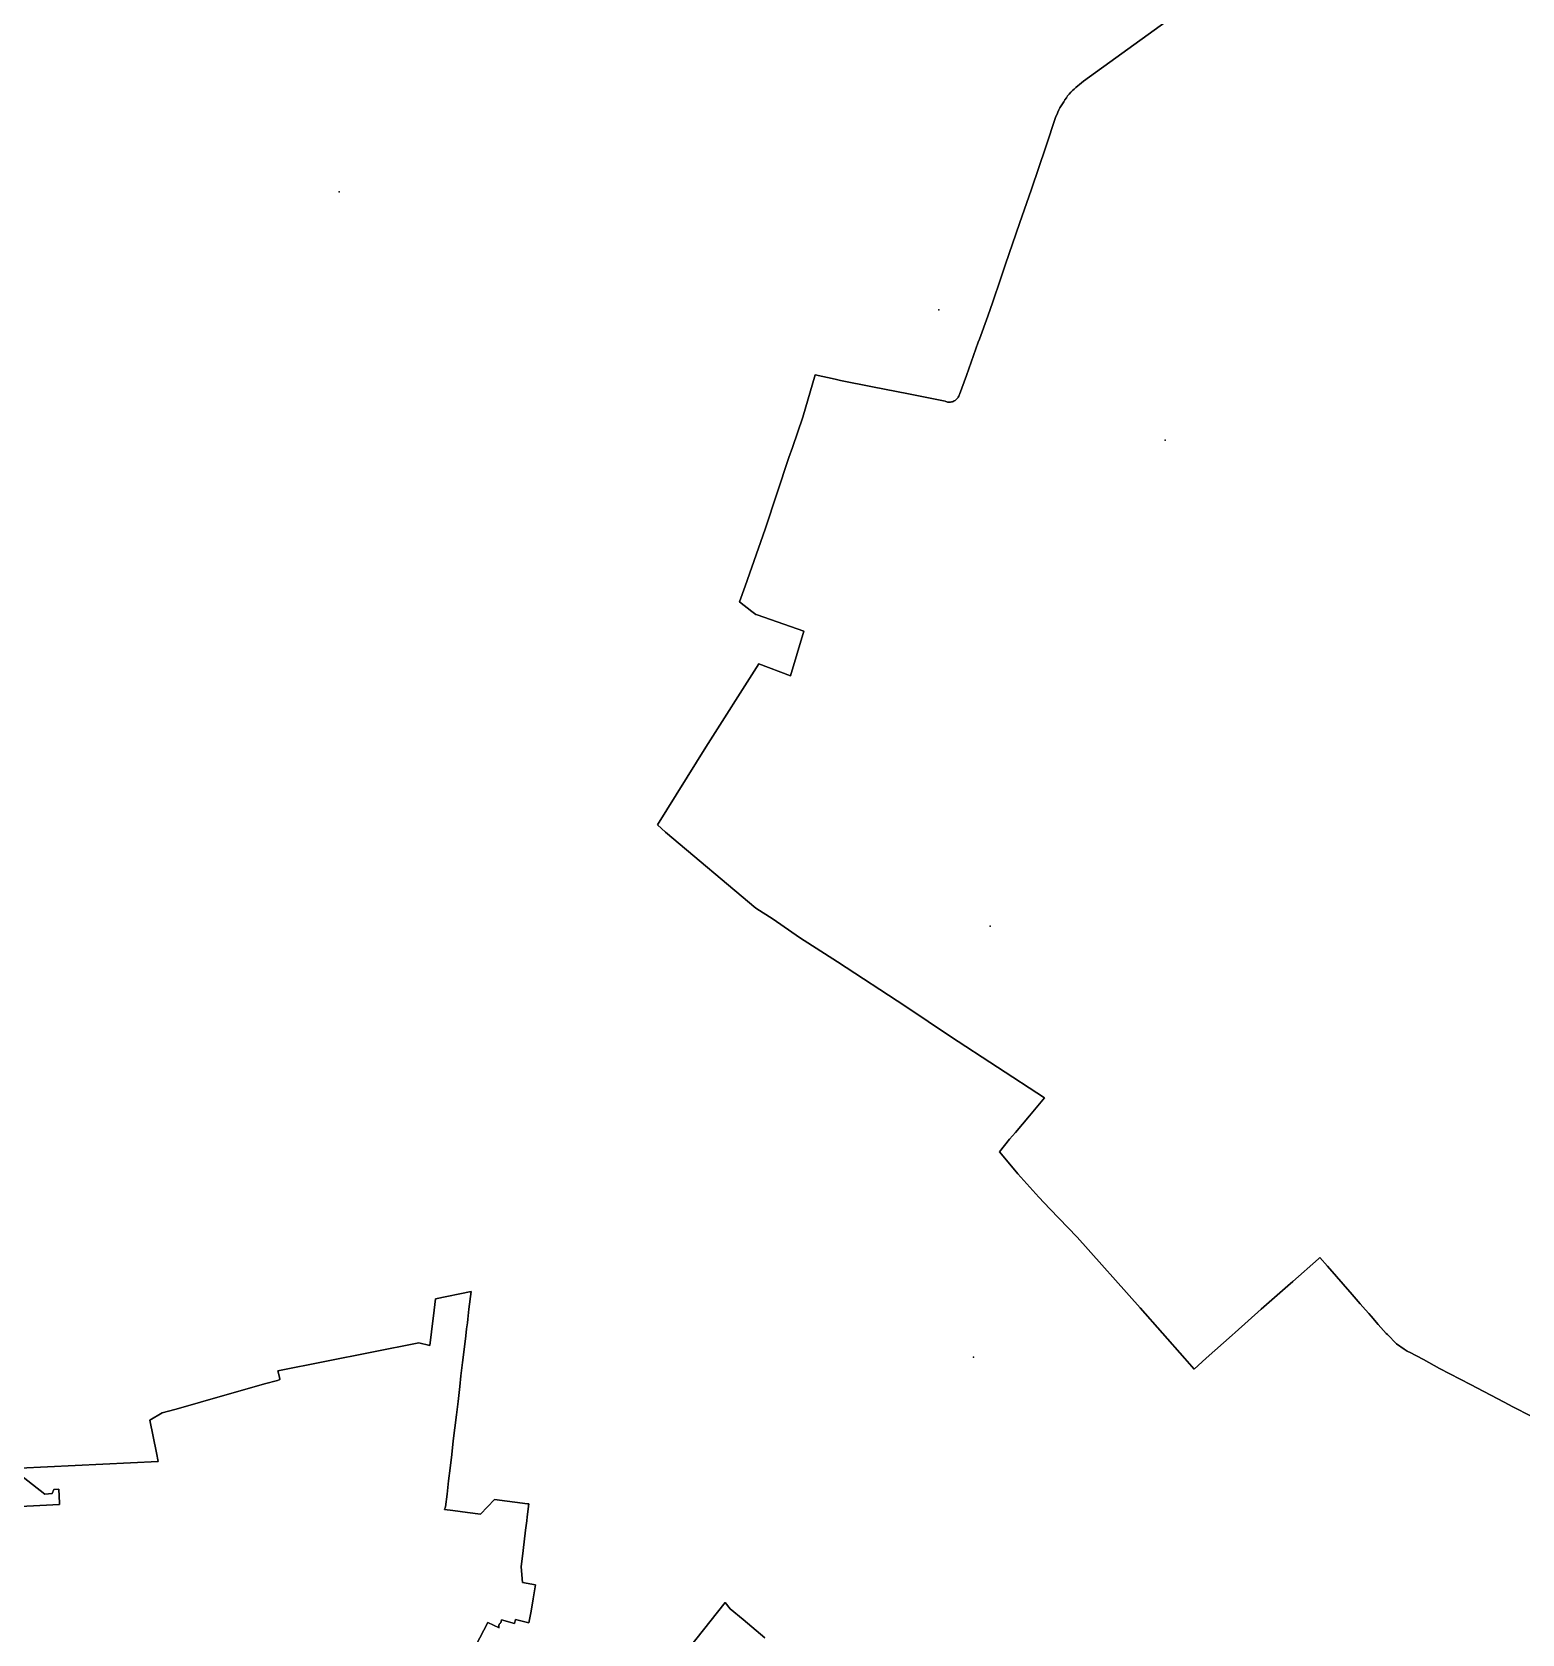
# Model space of a CAD drawing. Header units: inches. Extents: x 11258954 to 11313122, y 3645444 to 3695200.
# Drawn here: x 11285548 to 11291160, y 3666399 to 3672432 of the extents above; entities that cross this region are included whole.
import ezdxf

# ---------------------------------------------------------------- set-up
doc = ezdxf.new("R2010")
doc.units = ezdxf.units.IN
doc.header["$MEASUREMENT"] = 0
for name, color, linetype in [('AnnexationHistory', 183, 'Continuous'), ('PointOfInterest', 52, 'Continuous'), ('RecyclingCenter', 61, 'Continuous'), ('ZipCode', 108, 'Continuous')]:
    doc.layers.add(name, color=color, linetype=linetype)

msp = doc.modelspace()

# ---------------------------------------------------------------- linework, layer by layer
at = {"layer": 'AnnexationHistory'}
for points in [[(11290086, 3672665, 0), (11289509, 3672246.5, 0), (11289494, 3672235, 0), (11289487, 3672229.5, 0), (11289480, 3672223.75, 0), (11289474, 3672217.5, 0), (11289467, 3672211.5, 0), (11289461, 3672205, 0), (11289455, 3672198.25, 0), (11289449, 3672191.5, 0), (11289444, 3672184.5, 0), (11289438, 3672177, 0), (11289434, 3672169.75, 0), (11289429, 3672162.25, 0), (11289424, 3672154.5, 0), (11289420, 3672146.5, 0), (11289416, 3672138.5, 0), (11289412, 3672130.5, 0), (11289409, 3672122.25, 0), (11289405, 3672113.5, 0), (11289367, 3672000, 0), (11289313, 3671839.75, 0), (11289268, 3671710.75, 0), (11289215, 3671558.25, 0), (11289196, 3671501.75, 0), (11289167, 3671416.25, 0), (11289148, 3671361.5, 0), (11289117, 3671275.75, 0), (11289112, 3671263.5, 0), (11289068, 3671139, 0), (11289041, 3671067.5, 0), (11289040, 3671064, 0), (11289039, 3671060.75, 0), (11289037, 3671057.5, 0), (11289035, 3671054.5, 0), (11289033, 3671051.75, 0), (11289030, 3671049.25, 0), (11289028, 3671046.75, 0), (11289025, 3671044.75, 0), (11289022, 3671043, 0), (11289018, 3671041.25, 0), (11289015, 3671040, 0), (11289012, 3671039, 0), (11289008, 3671038.5, 0), (11289004, 3671038.25, 0), (11289001, 3671038.25, 0), (11288997, 3671038.75, 0), (11288994, 3671039.5, 0), (11288990, 3671040.5, 0), (11288987, 3671041.75, 0), (11288850, 3671069, 0), (11288714, 3671096.5, 0), (11288594, 3671119.75, 0), (11288573, 3671124.5, 0), (11288498, 3671141, 0), (11288451, 3670982, 0), (11288413, 3670867.75, 0), (11288399, 3670830.25, 0), (11288310, 3670559.75, 0), (11288234, 3670345, 0), (11288212.9105, 3670286.476, 0), (11288259.023, 3670250.023, 0), (11288274, 3670238.6745, 0), (11288279.2205, 3670236.916, 0), (11288455.33, 3670175.662, 0), (11288405.1255, 3670006.9715, 0), (11288286.2125, 3670052.4385, 0), (11288086, 3669739.25, 0), (11287903.5545, 3669446.251, 0), (11287934, 3669419.25, 0), (11288274.907, 3669132.405, 0), (11288340, 3669091, 0), (11288439, 3669022, 0), (11288582, 3668930, 0), (11288839, 3668762, 0), (11289008, 3668649.5, 0), (11289362, 3668418, 0), (11289305, 3668350.5, 0), (11289252, 3668287.5, 0), (11289230, 3668262.25, 0), (11289192.025, 3668215.26, 0), (11289231, 3668168.75, 0), (11289261, 3668131.75, 0), (11289340, 3668044, 0), (11289382, 3668000, 0), (11289485, 3667893.5, 0), (11289722, 3667628, 0), (11289890, 3667436.25, 0), (11289925.866, 3667396.947, 0), (11289970.845, 3667437.6225, 0), (11290068.2225, 3667524.7465, 0), (11290079.512, 3667535.0675, 0), (11290178, 3667622, 0), (11290208, 3667648.5, 0), (11290278, 3667710, 0), (11290297, 3667727, 0), (11290394, 3667812, 0), (11290399, 3667817, 0), (11290427, 3667784.75, 0), (11290461, 3667746, 0), (11290487, 3667716.25, 0), (11290521, 3667677.5, 0), (11290551, 3667643, 0), (11290571, 3667619.75, 0), (11290583, 3667605.75, 0), (11290592, 3667595.5, 0), (11290619, 3667565.25, 0), (11290648, 3667531.25, 0), (11290653, 3667526.75, 0), (11290688, 3667492.25, 0), (11290716, 3667472, 0), (11290720, 3667469.25, 0), (11290724, 3667466.75, 0), (11290728, 3667464.5, 0), (11290733, 3667462.25, 0), (11290737, 3667460, 0), (11290789, 3667432.75, 0), (11290849.0745, 3667399.5975, 0), (11290965.7205, 3667338.1635, 0), (11291093, 3667272.75, 0), (11291125.552, 3667254.5305, 0), (11291195, 3667219.75, 0)], [(11291195, 3667219.75, 0), (11291125.552, 3667254.5305, 0), (11291093, 3667272.75, 0), (11290965.7205, 3667338.1635, 0), (11290849.0745, 3667399.5975, 0), (11290789, 3667432.75, 0), (11290737, 3667460, 0), (11290733, 3667462.25, 0), (11290728, 3667464.5, 0), (11290724, 3667466.75, 0), (11290720, 3667469.25, 0), (11290716, 3667472, 0), (11290688, 3667492.25, 0), (11290653, 3667526.75, 0), (11290648, 3667531.25, 0), (11290619, 3667565.25, 0), (11290592, 3667595.5, 0), (11290583, 3667605.75, 0), (11290571, 3667619.75, 0), (11290551, 3667643, 0), (11290521, 3667677.5, 0), (11290487, 3667716.25, 0), (11290461, 3667746, 0), (11290427, 3667784.75, 0), (11290399, 3667817, 0), (11290394, 3667812, 0), (11290297, 3667727, 0), (11290278, 3667710, 0), (11290208, 3667648.5, 0), (11290178, 3667622, 0), (11290079.512, 3667535.0675, 0), (11290068.2225, 3667524.7465, 0), (11289970.845, 3667437.6225, 0), (11289925.866, 3667396.947, 0), (11289890, 3667436.25, 0), (11289722, 3667628, 0), (11289485, 3667893.5, 0), (11289382, 3668000, 0), (11289340, 3668044, 0), (11289261, 3668131.75, 0), (11289231, 3668168.75, 0), (11289192.025, 3668215.26, 0), (11289230, 3668262.25, 0), (11289252, 3668287.5, 0), (11289305, 3668350.5, 0), (11289362, 3668418, 0), (11289008, 3668649.5, 0), (11288839, 3668762, 0), (11288582, 3668930, 0), (11288439, 3669022, 0), (11288340, 3669091, 0), (11288274.907, 3669132.405, 0), (11287934, 3669419.25, 0), (11287903.5545, 3669446.251, 0), (11288086, 3669739.25, 0), (11288286.2125, 3670052.4385, 0), (11288405.1255, 3670006.9715, 0), (11288455.33, 3670175.662, 0), (11288279.2205, 3670236.916, 0), (11288274, 3670238.6745, 0), (11288259.023, 3670250.023, 0), (11288212.9105, 3670286.476, 0), (11288234, 3670345, 0), (11288310, 3670559.75, 0), (11288399, 3670830.25, 0), (11288413, 3670867.75, 0), (11288451, 3670982, 0), (11288498, 3671141, 0), (11288573, 3671124.5, 0), (11288594, 3671119.75, 0), (11288714, 3671096.5, 0), (11288850, 3671069, 0), (11288987, 3671041.75, 0), (11288990, 3671040.5, 0), (11288994, 3671039.5, 0), (11288997, 3671038.75, 0), (11289001, 3671038.25, 0), (11289004, 3671038.25, 0), (11289008, 3671038.5, 0), (11289012, 3671039, 0), (11289015, 3671040, 0), (11289018, 3671041.25, 0), (11289022, 3671043, 0), (11289025, 3671044.75, 0), (11289028, 3671046.75, 0), (11289030, 3671049.25, 0), (11289033, 3671051.75, 0), (11289035, 3671054.5, 0), (11289037, 3671057.5, 0), (11289039, 3671060.75, 0), (11289040, 3671064, 0), (11289041, 3671067.5, 0), (11289068, 3671139, 0), (11289112, 3671263.5, 0), (11289117, 3671275.75, 0), (11289148, 3671361.5, 0), (11289167, 3671416.25, 0), (11289196, 3671501.75, 0), (11289215, 3671558.25, 0), (11289268, 3671710.75, 0), (11289313, 3671839.75, 0), (11289367, 3672000, 0), (11289405, 3672113.5, 0), (11289409, 3672122.25, 0), (11289412, 3672130.5, 0), (11289416, 3672138.5, 0), (11289420, 3672146.5, 0), (11289424, 3672154.5, 0), (11289429, 3672162.25, 0), (11289434, 3672169.75, 0), (11289438, 3672177, 0), (11289444, 3672184.5, 0), (11289449, 3672191.5, 0), (11289455, 3672198.25, 0), (11289461, 3672205, 0), (11289467, 3672211.5, 0), (11289474, 3672217.5, 0), (11289480, 3672223.75, 0), (11289487, 3672229.5, 0), (11289494, 3672235, 0), (11289509, 3672246.5, 0), (11290086, 3672665, 0)]]:
    msp.add_polyline3d(points, dxfattribs=at)
at = {"layer": 'PointOfInterest'}
for p in [(11288963.5669, 3671386.2856), (11289816.7345, 3670894.7931), (11289156.9195, 3669064.2813), (11289093.8504, 3667441.1327)]:
    msp.add_point(p, dxfattribs=at)
at = {"layer": 'RecyclingCenter'}
msp.add_point((11286705.7587, 3671830.1771), dxfattribs=at)
at = {"layer": 'ZipCode'}
for points in [[(11285397.252, 3667019.06, 0), (11286022.9975, 3667048.419, 0), (11286017.23, 3667081.211, 0), (11285992.6855, 3667204.1955, 0), (11286038.203, 3667231.463, 0), (11286086.446, 3667245.125, 0), (11286134.6885, 3667258.7875, 0), (11286182.941, 3667272.453, 0), (11286231.193, 3667286.118, 0), (11286279.4455, 3667299.783, 0), (11286327.7075, 3667313.451, 0), (11286375.9695, 3667327.119, 0), (11286424.241, 3667340.7895, 0), (11286472.5125, 3667354.46, 0), (11286482.211, 3667357.2065, 0), (11286480.252, 3667367.013, 0), (11286474.6625, 3667390.756, 0), (11287005.305, 3667495.1335, 0), (11287047, 3667486, 0), (11287053, 3667537.75, 0), (11287059, 3667588, 0), (11287060, 3667598, 0), (11287065, 3667639.5, 0), (11287068, 3667662, 0), (11287203, 3667689.5, 0), (11287194, 3667623, 0), (11287190, 3667585.25, 0), (11287188, 3667571.5, 0), (11287185, 3667548.5, 0), (11287182, 3667522.5, 0), (11287176, 3667470, 0), (11287170, 3667422, 0), (11287164, 3667371.25, 0), (11287160, 3667331.5, 0), (11287153, 3667274.75, 0), (11287147, 3667224.5, 0), (11287141, 3667175.75, 0), (11287135, 3667127.25, 0), (11287129, 3667075.25, 0), (11287123, 3667024, 0), (11287117, 3666976, 0), (11287112, 3666926, 0), (11287106, 3666877.5, 0), (11287102, 3666868.5, 0), (11287133, 3666864.5, 0), (11287189, 3666857.25, 0), (11287238, 3666851, 0), (11287290.014, 3666905.75, 0), (11287414.0245, 3666890.006, 0), (11287418.985, 3666889.376, 0), (11287413.2415, 3666840.266, 0), (11287411.516, 3666825.5135, 0), (11287407.4335, 3666790.604, 0), (11287397.835, 3666713.3885, 0), (11287390.2045, 3666651.9645, 0), (11287396, 3666593.75, 0), (11287445, 3666584.5, 0), (11287441, 3666562.25, 0), (11287436, 3666531.5, 0), (11287428, 3666485.5, 0), (11287420, 3666440.75, 0), (11287369, 3666454, 0), (11287366, 3666438.5, 0), (11287317, 3666453, 0), (11287314, 3666441.5, 0), (11287313, 3666441, 0), (11287312, 3666440.25, 0), (11287311, 3666439.5, 0), (11287310, 3666438.75, 0), (11287310, 3666438, 0), (11287309, 3666437, 0), (11287308, 3666436, 0), (11287308, 3666435, 0), (11287308, 3666434, 0), (11287307, 3666433, 0), (11287307, 3666432, 0), (11287307, 3666430.75, 0), (11287306, 3666429.75, 0), (11287306, 3666428.5, 0), (11287306, 3666427.5, 0), (11287307, 3666426.25, 0), (11287307, 3666425.25, 0), (11287307, 3666424, 0), (11287308, 3666423, 0), (11287308, 3666422.25, 0), (11287265, 3666442.75, 0), (11287205.4315, 3666326.6525, 0)], [(11287205.4315, 3666326.6525, 0), (11287265, 3666442.75, 0), (11287308, 3666422.25, 0), (11287308, 3666423, 0), (11287307, 3666424, 0), (11287307, 3666425.25, 0), (11287307, 3666426.25, 0), (11287306, 3666427.5, 0), (11287306, 3666428.5, 0), (11287306, 3666429.75, 0), (11287307, 3666430.75, 0), (11287307, 3666432, 0), (11287307, 3666433, 0), (11287308, 3666434, 0), (11287308, 3666435, 0), (11287308, 3666436, 0), (11287309, 3666437, 0), (11287310, 3666438, 0), (11287310, 3666438.75, 0), (11287311, 3666439.5, 0), (11287312, 3666440.25, 0), (11287313, 3666441, 0), (11287314, 3666441.5, 0), (11287317, 3666453, 0), (11287366, 3666438.5, 0), (11287369, 3666454, 0), (11287420, 3666440.75, 0), (11287428, 3666485.5, 0), (11287436, 3666531.5, 0), (11287441, 3666562.25, 0), (11287445, 3666584.5, 0), (11287396, 3666593.75, 0), (11287390.2045, 3666651.9645, 0), (11287397.835, 3666713.3885, 0), (11287407.4335, 3666790.604, 0), (11287411.516, 3666825.5135, 0), (11287413.2415, 3666840.266, 0), (11287418.985, 3666889.376, 0), (11287414.0245, 3666890.006, 0), (11287290.014, 3666905.75, 0), (11287238, 3666851, 0), (11287189, 3666857.25, 0), (11287133, 3666864.5, 0), (11287102, 3666868.5, 0), (11287106, 3666877.5, 0), (11287112, 3666926, 0), (11287117, 3666976, 0), (11287123, 3667024, 0), (11287129, 3667075.25, 0), (11287135, 3667127.25, 0), (11287141, 3667175.75, 0), (11287147, 3667224.5, 0), (11287153, 3667274.75, 0), (11287160, 3667331.5, 0), (11287164, 3667371.25, 0), (11287170, 3667422, 0), (11287176, 3667470, 0), (11287182, 3667522.5, 0), (11287185, 3667548.5, 0), (11287188, 3667571.5, 0), (11287190, 3667585.25, 0), (11287194, 3667623, 0), (11287203, 3667689.5, 0), (11287068, 3667662, 0), (11287065, 3667639.5, 0), (11287060, 3667598, 0), (11287059, 3667588, 0), (11287053, 3667537.75, 0), (11287047, 3667486, 0), (11287005.305, 3667495.1335, 0), (11286474.6625, 3667390.756, 0), (11286480.252, 3667367.013, 0), (11286482.211, 3667357.2065, 0), (11286472.5125, 3667354.46, 0), (11286424.241, 3667340.7895, 0), (11286375.9695, 3667327.119, 0), (11286327.7075, 3667313.451, 0), (11286279.4455, 3667299.783, 0), (11286231.193, 3667286.118, 0), (11286182.941, 3667272.453, 0), (11286134.6885, 3667258.7875, 0), (11286086.446, 3667245.125, 0), (11286038.203, 3667231.463, 0), (11285992.6855, 3667204.1955, 0), (11286017.23, 3667081.211, 0), (11286022.9975, 3667048.419, 0), (11285397.252, 3667019.06, 0)], [(11285086.984, 3666858.266, 0), (11285651.8925, 3666886.87, 0), (11285651.706, 3666891.9055, 0), (11285649.0335, 3666944.117, 0), (11285630.755, 3666943.1835, 0), (11285624.7475, 3666928.6895, 0), (11285596.777, 3666925.79, 0), (11285504.364, 3666998.39, 0)], [(11285504.364, 3666998.39, 0), (11285596.777, 3666925.79, 0), (11285624.7475, 3666928.6895, 0), (11285630.755, 3666943.1835, 0), (11285649.0335, 3666944.117, 0), (11285651.706, 3666891.9055, 0), (11285651.8925, 3666886.87, 0), (11285086.984, 3666858.266, 0)], [(11287967.234, 3666275.826, 0), (11288158.9645, 3666517.369, 0), (11288178.0505, 3666494.4565, 0), (11288226.7765, 3666453.3485, 0), (11288275.502, 3666412.2405, 0), (11288307.986, 3666384.835, 0)], [(11288307.986, 3666384.835, 0), (11288275.502, 3666412.2405, 0), (11288226.7765, 3666453.3485, 0), (11288178.0505, 3666494.4565, 0), (11288158.9645, 3666517.369, 0), (11287967.234, 3666275.826, 0)]]:
    msp.add_polyline3d(points, dxfattribs=at)

doc.saveas('drawing.dxf')
